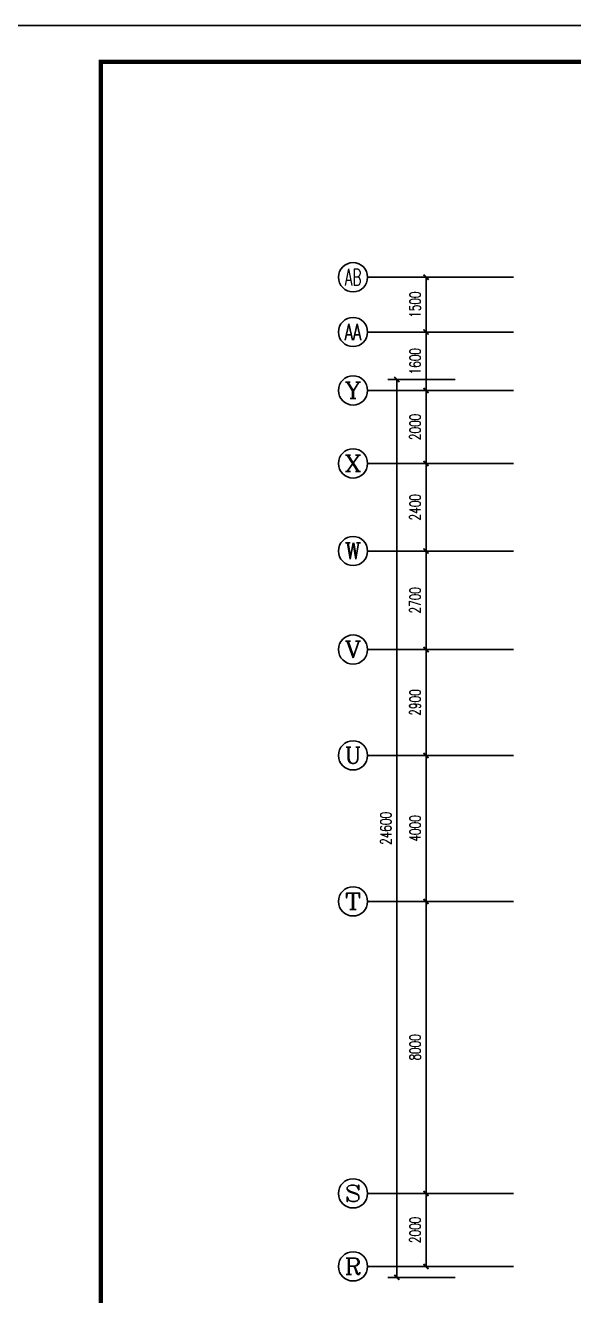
# Model space of a CAD drawing. Extents: x 190999 to 918899, y -200814 to 215286.
# Drawn here: x 548134 to 563156, y 36986 to 71786 of the extents above; entities that cross this region are included whole.
import ezdxf
from ezdxf.enums import TextEntityAlignment as Align

# ---------------------------------------------------------------- set-up
doc = ezdxf.new("R2010")
doc.units = 0
doc.header["$LTSCALE"] = 1000
doc.header["$MEASUREMENT"] = 0
doc.layers.get('Defpoints').update_dxf_attribs({"color": 1})
for name, color, linetype in [('AXIS', 3, 'Continuous'), ('AXIS_TEXT', 7, 'Continuous'), ('图框', 189, 'Continuous')]:
    doc.layers.add(name, color=color, linetype=linetype)
doc.styles.add('_TCH_AXIS', font='COMPLEX', dxfattribs={"bigfont": 'GBCBIG'})
doc.styles.add('COMPLEX', font='COMPLEX')
doc.styles.add('DIM_FONT', font='SIMPLEX', dxfattribs={"width": 0.7, "bigfont": 'GBCBIG'})
doc.dimstyles.new('DIMN', dxfattribs={"dimtxt": 300, "dimasz": 100, "dimexe": 250, "dimexo": 300, "dimgap": 150, "dimtad": 1, "dimdec": 0, "dimzin": 0, "dimdsep": 46, "dimtxsty": 'DIM_FONT', "dimblk": 'ARCHTICK', "dimcen": 0.09, "dimclrt": 7, "dimazin": 2, "dimtfac": 1, "dimtdec": 0, "dimtix": 1, "dimtmove": 2, "dimatfit": 3, "dimfxl": 0, "dimtolj": 1, "dimtzin": 0, "dimarcsym": 0})

# ---------------------------------------------------------------- blocks, each defined once
blk = doc.blocks.new('TJAD_TK_A0')
at = {"layer": '图框'}
for p, q in [((2162, 399.3), (973, 399.3)), ((973, -441.7), (2162, -441.7))]:
    blk.add_line(p, q, dxfattribs=at)
at = {"layer": '图框', "const_width": 1.2}
blk.add_lwpolyline([(2152, -431.7), (2152, 389.3), (998, 389.3), (998, -431.7)], close=True, dxfattribs=at)
blk = doc.blocks.new('_ArchTick')
at = {"const_width": 0.5}
blk.add_lwpolyline([(-0.7, -0.7), (0.7, 0.7)], dxfattribs=at)
blk = doc.blocks.new('*D1158')
at = {"layer": 'AXIS', "color": 0, "lineweight": -2}
for p, q in [((559906, 39786), (558862, 39786)), ((559112, 37786), (559112, 39786)), ((559906, 37786), (558862, 37786))]:
    blk.add_line(p, q, dxfattribs=at)
at = {"layer": 'Defpoints', "color": 0}
for p in [(559112, 39786), (560206, 39786), (560206, 37786)]:
    blk.add_point(p, dxfattribs=at)
at = {"layer": 'AXIS', "color": 0, "lineweight": -2, "xscale": 100, "yscale": 100, "zscale": 100}
for p, rotation in [((559112, 39786), 90), ((559112, 37786), 270)]:
    blk.add_blockref('_ArchTick', p, dxfattribs=dict(at, rotation=rotation))
at = {"layer": 'AXIS', "color": 7, "insert": (558812, 38786), "char_height": 300, "attachment_point": 5, "rotation": 90, "style": 'DIM_FONT'}
blk.add_mtext('\\A1;2000', dxfattribs=at)
blk = doc.blocks.new('*D1159')
at = {"layer": 'AXIS', "color": 0, "lineweight": -2}
for p, q in [((559906, 47786), (558862, 47786)), ((559112, 39786), (559112, 47786)), ((559906, 39786), (558862, 39786))]:
    blk.add_line(p, q, dxfattribs=at)
at = {"layer": 'Defpoints', "color": 0}
for p in [(559112, 47786), (560206, 47786), (560206, 39786)]:
    blk.add_point(p, dxfattribs=at)
at = {"layer": 'AXIS', "color": 0, "lineweight": -2, "xscale": 100, "yscale": 100, "zscale": 100}
for p, rotation in [((559112, 47786), 90), ((559112, 39786), 270)]:
    blk.add_blockref('_ArchTick', p, dxfattribs=dict(at, rotation=rotation))
at = {"layer": 'AXIS', "color": 7, "insert": (558812, 43786), "char_height": 300, "attachment_point": 5, "rotation": 90, "style": 'DIM_FONT'}
blk.add_mtext('\\A1;8000', dxfattribs=at)
blk = doc.blocks.new('*D1160')
at = {"layer": 'AXIS', "color": 0, "lineweight": -2}
for p, q in [((559906, 51786), (558862, 51786)), ((559112, 47786), (559112, 51786)), ((559906, 47786), (558862, 47786))]:
    blk.add_line(p, q, dxfattribs=at)
at = {"layer": 'Defpoints', "color": 0}
for p in [(559112, 51786), (560206, 51786), (560206, 47786)]:
    blk.add_point(p, dxfattribs=at)
at = {"layer": 'AXIS', "color": 0, "lineweight": -2, "xscale": 100, "yscale": 100, "zscale": 100}
for p, rotation in [((559112, 51786), 90), ((559112, 47786), 270)]:
    blk.add_blockref('_ArchTick', p, dxfattribs=dict(at, rotation=rotation))
at = {"layer": 'AXIS', "color": 7, "insert": (558812, 49786), "char_height": 300, "attachment_point": 5, "rotation": 90, "style": 'DIM_FONT'}
blk.add_mtext('\\A1;4000', dxfattribs=at)
blk = doc.blocks.new('*D1161')
at = {"layer": 'AXIS', "color": 0, "lineweight": -2}
for p, q in [((559906, 54686), (558862, 54686)), ((559112, 51786), (559112, 54686)), ((559906, 51786), (558862, 51786))]:
    blk.add_line(p, q, dxfattribs=at)
at = {"layer": 'Defpoints', "color": 0}
for p in [(559112, 54686), (560206, 54686), (560206, 51786)]:
    blk.add_point(p, dxfattribs=at)
at = {"layer": 'AXIS', "color": 0, "lineweight": -2, "xscale": 100, "yscale": 100, "zscale": 100}
for p, rotation in [((559112, 54686), 90), ((559112, 51786), 270)]:
    blk.add_blockref('_ArchTick', p, dxfattribs=dict(at, rotation=rotation))
at = {"layer": 'AXIS', "color": 7, "insert": (558812, 53236), "char_height": 300, "attachment_point": 5, "rotation": 90, "style": 'DIM_FONT'}
blk.add_mtext('\\A1;2900', dxfattribs=at)
blk = doc.blocks.new('*D1162')
at = {"layer": 'AXIS', "color": 0, "lineweight": -2}
for p, q in [((559906, 57386), (558862, 57386)), ((559112, 54686), (559112, 57386)), ((559906, 54686), (558862, 54686))]:
    blk.add_line(p, q, dxfattribs=at)
at = {"layer": 'Defpoints', "color": 0}
for p in [(559112, 57386), (560206, 57386), (560206, 54686)]:
    blk.add_point(p, dxfattribs=at)
at = {"layer": 'AXIS', "color": 0, "lineweight": -2, "xscale": 100, "yscale": 100, "zscale": 100}
for p, rotation in [((559112, 57386), 90), ((559112, 54686), 270)]:
    blk.add_blockref('_ArchTick', p, dxfattribs=dict(at, rotation=rotation))
at = {"layer": 'AXIS', "color": 7, "insert": (558812, 56036), "char_height": 300, "attachment_point": 5, "rotation": 90, "style": 'DIM_FONT'}
blk.add_mtext('\\A1;2700', dxfattribs=at)
blk = doc.blocks.new('*D1163')
at = {"layer": 'AXIS', "color": 0, "lineweight": -2}
for p, q in [((559906, 59786), (558862, 59786)), ((559112, 57386), (559112, 59786)), ((559906, 57386), (558862, 57386))]:
    blk.add_line(p, q, dxfattribs=at)
at = {"layer": 'Defpoints', "color": 0}
for p in [(559112, 59786), (560206, 59786), (560206, 57386)]:
    blk.add_point(p, dxfattribs=at)
at = {"layer": 'AXIS', "color": 0, "lineweight": -2, "xscale": 100, "yscale": 100, "zscale": 100}
for p, rotation in [((559112, 59786), 90), ((559112, 57386), 270)]:
    blk.add_blockref('_ArchTick', p, dxfattribs=dict(at, rotation=rotation))
at = {"layer": 'AXIS', "color": 7, "insert": (558812, 58586), "char_height": 300, "attachment_point": 5, "rotation": 90, "style": 'DIM_FONT'}
blk.add_mtext('\\A1;2400', dxfattribs=at)
blk = doc.blocks.new('*D1164')
at = {"layer": 'AXIS', "color": 0, "lineweight": -2}
for p, q in [((559906, 61786), (558862, 61786)), ((559112, 59786), (559112, 61786)), ((559906, 59786), (558862, 59786))]:
    blk.add_line(p, q, dxfattribs=at)
at = {"layer": 'Defpoints', "color": 0}
for p in [(559112, 61786), (560206, 61786), (560206, 59786)]:
    blk.add_point(p, dxfattribs=at)
at = {"layer": 'AXIS', "color": 0, "lineweight": -2, "xscale": 100, "yscale": 100, "zscale": 100}
for p, rotation in [((559112, 61786), 90), ((559112, 59786), 270)]:
    blk.add_blockref('_ArchTick', p, dxfattribs=dict(at, rotation=rotation))
at = {"layer": 'AXIS', "color": 7, "insert": (558812, 60786), "char_height": 300, "attachment_point": 5, "rotation": 90, "style": 'DIM_FONT'}
blk.add_mtext('\\A1;2000', dxfattribs=at)
blk = doc.blocks.new('*D1165')
at = {"layer": 'AXIS', "color": 0, "lineweight": -2}
for p, q in [((559906, 63386), (558862, 63386)), ((559112, 61786), (559112, 63386)), ((559906, 61786), (558862, 61786))]:
    blk.add_line(p, q, dxfattribs=at)
at = {"layer": 'Defpoints', "color": 0}
for p in [(559112, 63386), (560206, 63386), (560206, 61786)]:
    blk.add_point(p, dxfattribs=at)
at = {"layer": 'AXIS', "color": 0, "lineweight": -2, "xscale": 100, "yscale": 100, "zscale": 100}
for p, rotation in [((559112, 63386), 90), ((559112, 61786), 270)]:
    blk.add_blockref('_ArchTick', p, dxfattribs=dict(at, rotation=rotation))
at = {"layer": 'AXIS', "color": 7, "insert": (558812, 62586), "char_height": 300, "attachment_point": 5, "rotation": 90, "style": 'DIM_FONT'}
blk.add_mtext('\\A1;1600', dxfattribs=at)
blk = doc.blocks.new('*D1166')
at = {"layer": 'AXIS', "color": 0, "lineweight": -2}
for p, q in [((559906, 64886), (558862, 64886)), ((559112, 63386), (559112, 64886)), ((559906, 63386), (558862, 63386))]:
    blk.add_line(p, q, dxfattribs=at)
at = {"layer": 'Defpoints', "color": 0}
for p in [(559112, 64886), (560206, 64886), (560206, 63386)]:
    blk.add_point(p, dxfattribs=at)
at = {"layer": 'AXIS', "color": 0, "lineweight": -2, "xscale": 100, "yscale": 100, "zscale": 100}
for p, rotation in [((559112, 64886), 90), ((559112, 63386), 270)]:
    blk.add_blockref('_ArchTick', p, dxfattribs=dict(at, rotation=rotation))
at = {"layer": 'AXIS', "color": 7, "insert": (558812, 64136), "char_height": 300, "attachment_point": 5, "rotation": 90, "style": 'DIM_FONT'}
blk.add_mtext('\\A1;1500', dxfattribs=at)
blk = doc.blocks.new('*D1167')
at = {"layer": 'AXIS', "color": 0, "lineweight": -2}
for p, q in [((559906, 62086), (558062, 62086)), ((558312, 37486), (558312, 62086)), ((559906, 37486), (558062, 37486))]:
    blk.add_line(p, q, dxfattribs=at)
at = {"layer": 'Defpoints', "color": 0}
for p in [(558312, 62086), (560206, 62086), (560206, 37486)]:
    blk.add_point(p, dxfattribs=at)
at = {"layer": 'AXIS', "color": 0, "lineweight": -2, "xscale": 100, "yscale": 100, "zscale": 100}
for p, rotation in [((558312, 62086), 90), ((558312, 37486), 270)]:
    blk.add_blockref('_ArchTick', p, dxfattribs=dict(at, rotation=rotation))
at = {"layer": 'AXIS', "color": 7, "insert": (558012, 49786), "char_height": 300, "attachment_point": 5, "rotation": 90, "style": 'DIM_FONT'}
blk.add_mtext('\\A1;24600', dxfattribs=at)
blk = doc.blocks.new('_AXISO')
blk.add_circle((0, 0), 0.5)
at = {"layer": 'AXIS_TEXT', "style": 'COMPLEX', "width": 1.041667}
blk.add_attdef('A', text='', height=0.56, dxfattribs=at).set_placement((-0.25, -0.28), (0.25, -0.28), align=Align.FIT)

msp = doc.modelspace()

# ---------------------------------------------------------------- linework, layer by layer
at = {"layer": 'AXIS'}
for p, q in [((561506.1, 64886.5), (557511.6, 64886.5)), ((561506.1, 63386.5), (557511.6, 63386.5)), ((561506.1, 61786.5), (557511.6, 61786.5)), ((561506.1, 59786.5), (557511.6, 59786.5)), ((561506.1, 57386.5), (557511.6, 57386.5)), ((561506.1, 54686.5), (557511.6, 54686.5)), ((561506.1, 51786.5), (557511.6, 51786.5)), ((561506.1, 47786.5), (557511.6, 47786.5)), ((561506.1, 39786.5), (557511.6, 39786.5)), ((561506.1, 37786.5), (557511.6, 37786.5))]:
    msp.add_line(p, q, dxfattribs=at)

# ---------------------------------------------------------------- block references
ref = msp.add_blockref('_AXISO', (557111.6, 64886.5), dxfattribs=dict(at, xscale=800, yscale=800, zscale=800))
ref.add_attrib('A', 'AB', dxfattribs={"layer": 'AXIS_TEXT', "height": 452.55, "style": '_TCH_AXIS', "width": 0.552632}).set_placement((556885.4, 64660.2), (557337.9, 64660.2), align=Align.FIT)
ref = msp.add_blockref('_AXISO', (557111.6, 63386.5), dxfattribs=dict(at, xscale=800, yscale=800, zscale=800))
ref.add_attrib('A', 'AA', dxfattribs={"layer": 'AXIS_TEXT', "height": 452.55, "style": '_TCH_AXIS', "width": 0.538462}).set_placement((556885.4, 63160.2), (557337.9, 63160.2), align=Align.FIT)
ref = msp.add_blockref('_AXISO', (557111.6, 61786.5), dxfattribs=dict(at, xscale=800, yscale=800, zscale=800))
ref.add_attrib('A', 'Y', dxfattribs={"layer": 'AXIS_TEXT', "height": 452.5, "style": '_TCH_AXIS', "width": 1.105263}).set_placement((556885.4, 61560.2), (557337.9, 61560.2), align=Align.FIT)
ref = msp.add_blockref('_AXISO', (557111.6, 59786.5), dxfattribs=dict(at, xscale=800, yscale=800, zscale=800))
ref.add_attrib('A', 'X', dxfattribs={"layer": 'AXIS_TEXT', "height": 452.5, "style": '_TCH_AXIS', "width": 1.166667}).set_placement((556885.4, 59560.2), (557337.9, 59560.2), align=Align.FIT)
ref = msp.add_blockref('_AXISO', (557111.6, 57386.5), dxfattribs=dict(at, xscale=800, yscale=800, zscale=800))
ref.add_attrib('A', 'W', dxfattribs={"layer": 'AXIS_TEXT', "height": 452.5, "style": '_TCH_AXIS', "width": 0.954545}).set_placement((556885.4, 57160.2), (557337.9, 57160.2), align=Align.FIT)
ref = msp.add_blockref('_AXISO', (557111.6, 54686.5), dxfattribs=dict(at, xscale=800, yscale=800, zscale=800))
ref.add_attrib('A', 'V', dxfattribs={"layer": 'AXIS_TEXT', "height": 452.5, "style": '_TCH_AXIS', "width": 1.166667}).set_placement((556885.4, 54460.2), (557337.9, 54460.2), align=Align.FIT)
ref = msp.add_blockref('_AXISO', (557111.6, 51786.5), dxfattribs=dict(at, xscale=800, yscale=800, zscale=800))
ref.add_attrib('A', 'U', dxfattribs={"layer": 'AXIS_TEXT', "height": 452.5, "style": '_TCH_AXIS', "width": 1.05}).set_placement((556885.4, 51560.2), (557337.9, 51560.2), align=Align.FIT)
ref = msp.add_blockref('_AXISO', (557111.6, 47786.5), dxfattribs=dict(at, xscale=800, yscale=800, zscale=800))
ref.add_attrib('A', 'T', dxfattribs={"layer": 'AXIS_TEXT', "height": 452.5, "style": '_TCH_AXIS', "width": 1.4}).set_placement((556885.4, 47560.2), (557337.9, 47560.2), align=Align.FIT)
ref = msp.add_blockref('_AXISO', (557111.6, 39786.5), dxfattribs=dict(at, xscale=800, yscale=800, zscale=800))
ref.add_attrib('A', 'S', dxfattribs={"layer": 'AXIS_TEXT', "height": 452.5, "style": '_TCH_AXIS', "width": 1.5}).set_placement((556885.4, 39560.2), (557337.9, 39560.2), align=Align.FIT)
ref = msp.add_blockref('_AXISO', (557111.6, 37786.5), dxfattribs=dict(at, xscale=800, yscale=800, zscale=800))
ref.add_attrib('A', 'R', dxfattribs={"layer": 'AXIS_TEXT', "height": 452.5, "style": '_TCH_AXIS', "width": 1.166667}).set_placement((556885.4, 37560.2), (557337.9, 37560.2), align=Align.FIT)
at = {"layer": '图框', "xscale": 100, "yscale": 100, "zscale": 100}
for p in [(450398.6, 115956.8), (450398.6, 31856.8)]:
    msp.add_blockref('TJAD_TK_A0', p, dxfattribs=at)

# ---------------------------------------------------------------- dimensions: what is measured, and where the dimension line sits
at = {"layer": 'AXIS'}
for p1, p2, distance, picture, middle in [((560206.1, 63386.5), (560206.1, 64886.5), 1094.4, '*D1166', (558811.6, 64136.5)), ((560206.1, 61786.5), (560206.1, 63386.5), 1094.4, '*D1165', (558811.6, 62586.5)), ((560206.1, 37486.5), (560206.1, 62086.5), 1894.4, '*D1167', (558011.6, 49786.5)), ((560206.1, 59786.5), (560206.1, 61786.5), 1094.4, '*D1164', (558811.6, 60786.5)), ((560206.1, 57386.5), (560206.1, 59786.5), 1094.4, '*D1163', (558811.6, 58586.5)), ((560206.1, 54686.5), (560206.1, 57386.5), 1094.4, '*D1162', (558811.6, 56036.5)), ((560206.1, 51786.5), (560206.1, 54686.5), 1094.4, '*D1161', (558811.6, 53236.5)), ((560206.1, 47786.5), (560206.1, 51786.5), 1094.4, '*D1160', (558811.6, 49786.5)), ((560206.1, 39786.5), (560206.1, 47786.5), 1094.4, '*D1159', (558811.6, 43786.5)), ((560206.1, 37786.5), (560206.1, 39786.5), 1094.4, '*D1158', (558811.6, 38786.5))]:
    dim = msp.add_aligned_dim(p1=p1, p2=p2, distance=distance, dimstyle='DIMN', dxfattribs=at)
    dim.commit()
    dim.dimension.update_dxf_attribs({"geometry": picture, "text_midpoint": middle})

doc.saveas('drawing.dxf')
